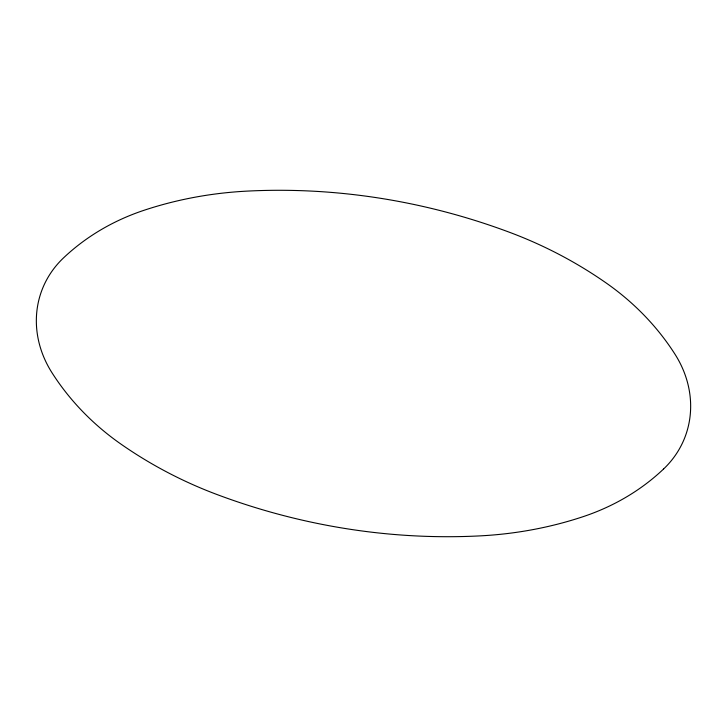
<?xml version="1.0" encoding="UTF-8"?>
<svg xmlns="http://www.w3.org/2000/svg" width="727" height="727" viewBox="0 0 727 727"><rect width="100%" height="100%" fill="white"/><g stroke="black" fill="none" stroke-linecap="round" stroke-linejoin="round"><path stroke-width="1.09" d="M663.569 469.015A109.141 96.364 21 0 0 674.983 354.213A241.509 213.247 21 0 0 606.145 282.967A385.973 340.79 21 0 0 509.981 232.467A591.305 522.086 21 0 0 247.189 191.11A385.973 340.79 21 0 0 144.091 210.267A241.509 213.247 21 0 0 63.431 257.985A109.141 96.364 21 0 0 52.017 372.787A241.509 213.247 21 0 0 120.855 444.033A385.973 340.79 21 0 0 217.019 494.533A591.305 522.086 21 0 0 479.811 535.89A385.973 340.79 21 0 0 582.909 516.733A241.509 213.247 21 0 0 663.569 469.015"/></g></svg>
